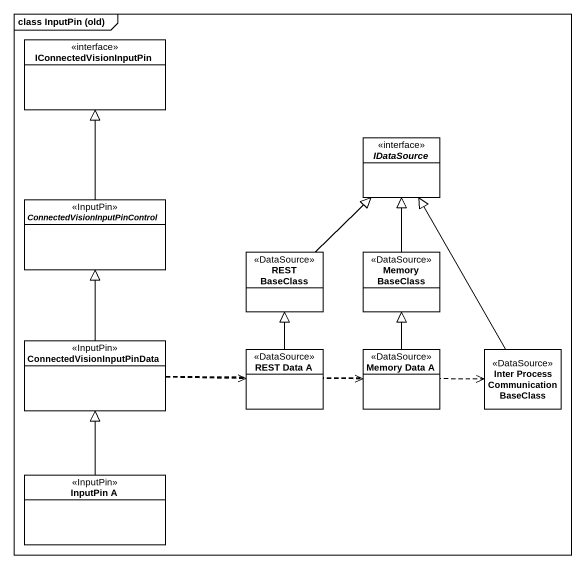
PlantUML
@startuml
mainframe class InputPin (old)
hide circle
hide empty members
class IConnectedVisionInputPin <<interface>>
abstract class IDataSource <<interface>>
abstract class "ConnectedVisionInputPinControl" as ConnectedVisionInputPinContr <<InputPin>>
class "REST BaseClass" as REST_BaseClass <<DataSource>>
class "Memory BaseClass" as Memory_BaseClass <<DataSource>>
class ConnectedVisionInputPinData <<InputPin>>
class "REST Data A" as REST_Data_A <<DataSource>>
class "Memory Data A" as Memory_Data_A <<DataSource>>
class "Inter Process Communication BaseClass" as Inter_Process_Communication <<DataSource>>
class "InputPin A" as InputPin_A <<InputPin>>
ConnectedVisionInputPinContr -up-|> IConnectedVisionInputPin
REST_BaseClass -up-|> IDataSource
Memory_BaseClass -up-|> IDataSource
ConnectedVisionInputPinData -up-|> ConnectedVisionInputPinContr
ConnectedVisionInputPinData .right.> REST_Data_A
ConnectedVisionInputPinData .right.> Memory_Data_A
ConnectedVisionInputPinData .right.> Inter_Process_Communication
REST_Data_A -up-|> REST_BaseClass
Memory_Data_A -up-|> Memory_BaseClass
Inter_Process_Communication -up-|> IDataSource
InputPin_A -up-|> ConnectedVisionInputPinData
@enduml
